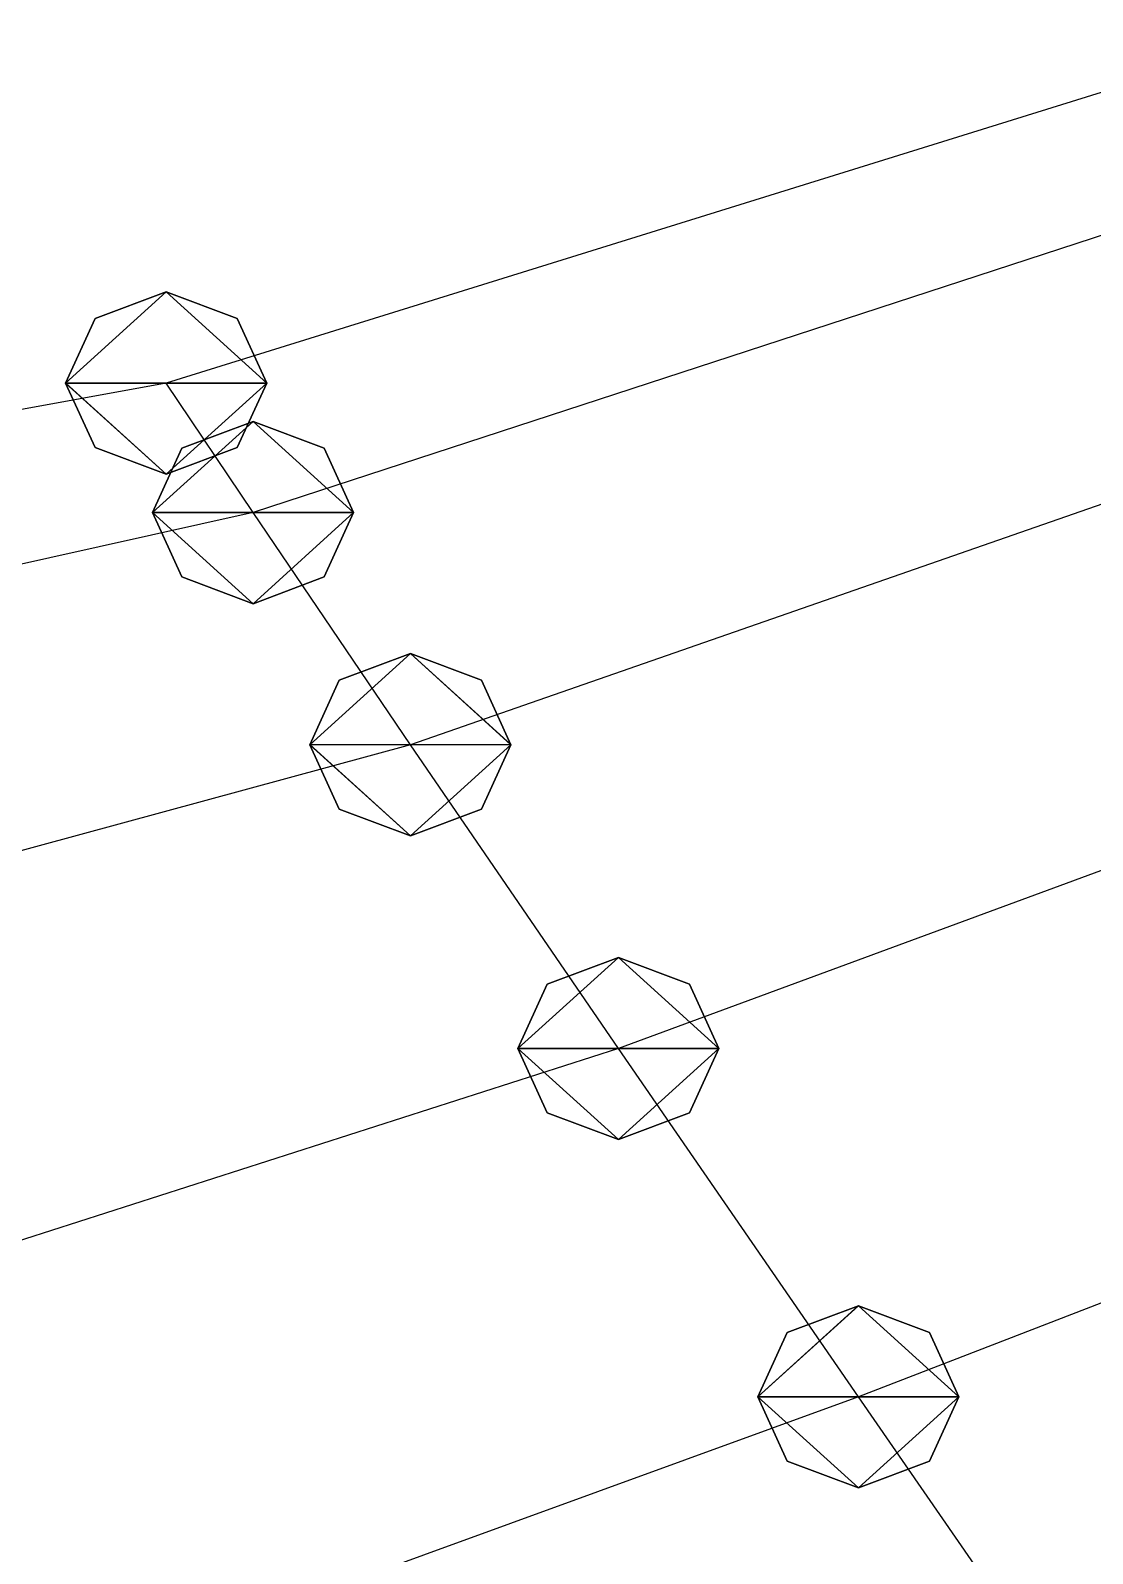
# Model space of a CAD drawing. Header units: metres. Extents: x -75 to 75, y -50 to 48.
# Drawn here: x -35.52 to -24.96, y -5.18 to 9.96 of the extents above; entities that cross this region are included whole.
import ezdxf

# ---------------------------------------------------------------- set-up
doc = ezdxf.new("R2010")
doc.units = ezdxf.units.M

msp = doc.modelspace()

# ---------------------------------------------------------------- linework, layer by layer
for p, q in [((-22.890299, 9.963467, -207.4864), (-34.173996, 6.4571915, -209.80934)), ((-22.036514, 8.849182, -207.64319), (-33.30977, 5.169113, -210.13583)), ((-34.173996, 7.363504, -210.23195), (-34.881104, 7.098051, -210.10817)), ((-34.173996, 7.363504, -210.23195), (-34.881104, 7.098051, -210.10817)), ((-34.173996, 7.363504, -210.23195), (-34.881104, 7.098051, -210.10817)), ((-33.46689, 7.098051, -210.10817), (-34.173996, 7.363504, -210.23195)), ((-33.46689, 7.098051, -210.10817), (-34.173996, 7.363504, -210.23195)), ((-33.46689, 7.098051, -210.10817), (-34.173996, 7.363504, -210.23195)), ((-34.881104, 7.098051, -210.10817), (-35.173996, 6.4571915, -209.80934)), ((-34.881104, 7.098051, -210.10817), (-35.173996, 6.4571915, -209.80934)), ((-34.881104, 7.098051, -210.10817), (-35.173996, 6.4571915, -209.80934)), ((-33.173996, 6.4571915, -209.80934), (-33.46689, 7.098051, -210.10817)), ((-33.173996, 6.4571915, -209.80934), (-33.46689, 7.098051, -210.10817)), ((-33.173996, 6.4571915, -209.80934), (-33.46689, 7.098051, -210.10817)), ((-20.453117, 6.789917, -207.92653), (-31.744585, 2.8607101, -210.70168)), ((-34.173996, 6.4571915, -209.80934), (-46.32196, 4.2391243, -211.80586)), ((-35.173996, 6.4571915, -209.80934), (-34.881104, 5.816332, -209.51051)), ((-35.173996, 6.4571915, -209.80934), (-34.881104, 5.816332, -209.51051)), ((-35.173996, 6.4571915, -209.80934), (-34.881104, 5.816332, -209.51051)), ((-33.30977, 5.169113, -210.13583), (-34.173996, 6.4571915, -209.80934)), ((-33.46689, 5.816332, -209.51051), (-33.173996, 6.4571915, -209.80934)), ((-33.46689, 5.816332, -209.51051), (-33.173996, 6.4571915, -209.80934)), ((-33.46689, 5.816332, -209.51051), (-33.173996, 6.4571915, -209.80934)), ((-33.30977, 6.0754256, -210.55844), (-34.016876, 5.809973, -210.43466)), ((-33.30977, 6.0754256, -210.55844), (-34.016876, 5.809973, -210.43466)), ((-33.30977, 6.0754256, -210.55844), (-34.016876, 5.809973, -210.43466)), ((-33.30977, 6.0754256, -210.55844), (-34.016876, 5.809973, -210.43466)), ((-32.60266, 5.809973, -210.43466), (-33.30977, 6.0754256, -210.55844)), ((-32.60266, 5.809973, -210.43466), (-33.30977, 6.0754256, -210.55844)), ((-32.60266, 5.809973, -210.43466), (-33.30977, 6.0754256, -210.55844)), ((-32.60266, 5.809973, -210.43466), (-33.30977, 6.0754256, -210.55844)), ((-34.881104, 5.816332, -209.51051), (-34.173996, 5.550879, -209.38673)), ((-34.881104, 5.816332, -209.51051), (-34.173996, 5.550879, -209.38673)), ((-34.881104, 5.816332, -209.51051), (-34.173996, 5.550879, -209.38673)), ((-34.016876, 5.809973, -210.43466), (-34.30977, 5.169113, -210.13583)), ((-34.016876, 5.809973, -210.43466), (-34.30977, 5.169113, -210.13583)), ((-34.016876, 5.809973, -210.43466), (-34.30977, 5.169113, -210.13583)), ((-34.016876, 5.809973, -210.43466), (-34.30977, 5.169113, -210.13583)), ((-34.173996, 5.550879, -209.38673), (-33.46689, 5.816332, -209.51051)), ((-34.173996, 5.550879, -209.38673), (-33.46689, 5.816332, -209.51051)), ((-34.173996, 5.550879, -209.38673), (-33.46689, 5.816332, -209.51051)), ((-32.30977, 5.169113, -210.13583), (-32.60266, 5.809973, -210.43466)), ((-32.30977, 5.169113, -210.13583), (-32.60266, 5.809973, -210.43466)), ((-32.30977, 5.169113, -210.13583), (-32.60266, 5.809973, -210.43466)), ((-32.30977, 5.169113, -210.13583), (-32.60266, 5.809973, -210.43466)), ((-33.30977, 5.169113, -210.13583), (-45.28399, 2.5094948, -212.38931)), ((-34.30977, 5.169113, -210.13583), (-34.016876, 4.5282536, -209.837)), ((-34.30977, 5.169113, -210.13583), (-34.016876, 4.5282536, -209.837)), ((-34.30977, 5.169113, -210.13583), (-34.016876, 4.5282536, -209.837)), ((-34.30977, 5.169113, -210.13583), (-34.016876, 4.5282536, -209.837)), ((-31.744585, 2.8607101, -210.70168), (-33.30977, 5.169113, -210.13583)), ((-32.60266, 4.5282536, -209.837), (-32.30977, 5.169113, -210.13583)), ((-32.60266, 4.5282536, -209.837), (-32.30977, 5.169113, -210.13583)), ((-32.60266, 4.5282536, -209.837), (-32.30977, 5.169113, -210.13583)), ((-32.60266, 4.5282536, -209.837), (-32.30977, 5.169113, -210.13583)), ((-34.016876, 4.5282536, -209.837), (-33.30977, 4.2628007, -209.71323)), ((-34.016876, 4.5282536, -209.837), (-33.30977, 4.2628007, -209.71323)), ((-34.016876, 4.5282536, -209.837), (-33.30977, 4.2628007, -209.71323)), ((-34.016876, 4.5282536, -209.837), (-33.30977, 4.2628007, -209.71323)), ((-33.30977, 4.2628007, -209.71323), (-32.60266, 4.5282536, -209.837)), ((-33.30977, 4.2628007, -209.71323), (-32.60266, 4.5282536, -209.837)), ((-33.30977, 4.2628007, -209.71323), (-32.60266, 4.5282536, -209.837)), ((-33.30977, 4.2628007, -209.71323), (-32.60266, 4.5282536, -209.837)), ((-18.32135, 4.0267982, -208.29834), (-29.67578, -0.16099167, -211.41875)), ((-31.744585, 3.7670226, -211.12428), (-32.45169, 3.50157, -211.0005)), ((-31.744585, 3.7670226, -211.12428), (-32.45169, 3.50157, -211.0005)), ((-31.744585, 3.7670226, -211.12428), (-32.45169, 3.50157, -211.0005)), ((-31.744585, 3.7670226, -211.12428), (-32.45169, 3.50157, -211.0005)), ((-31.037477, 3.50157, -211.0005), (-31.744585, 3.7670226, -211.12428)), ((-31.037477, 3.50157, -211.0005), (-31.744585, 3.7670226, -211.12428)), ((-31.037477, 3.50157, -211.0005), (-31.744585, 3.7670226, -211.12428)), ((-31.037477, 3.50157, -211.0005), (-31.744585, 3.7670226, -211.12428)), ((-32.45169, 3.50157, -211.0005), (-32.744583, 2.8607101, -210.70168)), ((-32.45169, 3.50157, -211.0005), (-32.744583, 2.8607101, -210.70168)), ((-32.45169, 3.50157, -211.0005), (-32.744583, 2.8607101, -210.70168)), ((-32.45169, 3.50157, -211.0005), (-32.744583, 2.8607101, -210.70168)), ((-30.744585, 2.8607101, -210.70168), (-31.037477, 3.50157, -211.0005)), ((-30.744585, 2.8607101, -210.70168), (-31.037477, 3.50157, -211.0005)), ((-30.744585, 2.8607101, -210.70168), (-31.037477, 3.50157, -211.0005)), ((-30.744585, 2.8607101, -210.70168), (-31.037477, 3.50157, -211.0005)), ((-31.744585, 2.8607101, -210.70168), (-43.5397, -0.35504532, -213.3258)), ((-32.744583, 2.8607101, -210.70168), (-32.45169, 2.2198503, -210.40285)), ((-32.744583, 2.8607101, -210.70168), (-32.45169, 2.2198503, -210.40285)), ((-32.744583, 2.8607101, -210.70168), (-32.45169, 2.2198503, -210.40285)), ((-32.744583, 2.8607101, -210.70168), (-32.45169, 2.2198503, -210.40285)), ((-29.67578, -0.16099167, -211.41875), (-31.744585, 2.8607101, -210.70168)), ((-31.037477, 2.2198503, -210.40285), (-30.744585, 2.8607101, -210.70168)), ((-31.037477, 2.2198503, -210.40285), (-30.744585, 2.8607101, -210.70168)), ((-31.037477, 2.2198503, -210.40285), (-30.744585, 2.8607101, -210.70168)), ((-31.037477, 2.2198503, -210.40285), (-30.744585, 2.8607101, -210.70168)), ((-32.45169, 2.2198503, -210.40285), (-31.744585, 1.9543974, -210.27907)), ((-32.45169, 2.2198503, -210.40285), (-31.744585, 1.9543974, -210.27907)), ((-32.45169, 2.2198503, -210.40285), (-31.744585, 1.9543974, -210.27907)), ((-32.45169, 2.2198503, -210.40285), (-31.744585, 1.9543974, -210.27907)), ((-31.744585, 1.9543974, -210.27907), (-31.037477, 2.2198503, -210.40285)), ((-31.744585, 1.9543974, -210.27907), (-31.037477, 2.2198503, -210.40285)), ((-31.744585, 1.9543974, -210.27907), (-31.037477, 2.2198503, -210.40285)), ((-31.744585, 1.9543974, -210.27907), (-31.037477, 2.2198503, -210.40285)), ((-15.832083, 0.8082504, -208.72427), (-27.28772, -3.6247559, -212.22095)), ((-29.67578, 0.7453209, -211.84135), (-30.382887, 0.4798681, -211.71758)), ((-29.67578, 0.7453209, -211.84135), (-30.382887, 0.4798681, -211.71758)), ((-29.67578, 0.7453209, -211.84135), (-30.382887, 0.4798681, -211.71758)), ((-29.67578, 0.7453209, -211.84135), (-30.382887, 0.4798681, -211.71758)), ((-28.968672, 0.4798681, -211.71758), (-29.67578, 0.7453209, -211.84135)), ((-28.968672, 0.4798681, -211.71758), (-29.67578, 0.7453209, -211.84135)), ((-28.968672, 0.4798681, -211.71758), (-29.67578, 0.7453209, -211.84135)), ((-28.968672, 0.4798681, -211.71758), (-29.67578, 0.7453209, -211.84135)), ((-30.382887, 0.4798681, -211.71758), (-30.67578, -0.1609917, -211.41875)), ((-30.382887, 0.4798681, -211.71758), (-30.67578, -0.1609917, -211.41875)), ((-30.382887, 0.4798681, -211.71758), (-30.67578, -0.1609917, -211.41875)), ((-30.382887, 0.4798681, -211.71758), (-30.67578, -0.1609917, -211.41875)), ((-28.67578, -0.16099164, -211.41875), (-28.968672, 0.4798681, -211.71758)), ((-28.67578, -0.16099164, -211.41875), (-28.968672, 0.4798681, -211.71758)), ((-28.67578, -0.16099164, -211.41875), (-28.968672, 0.4798681, -211.71758)), ((-28.67578, -0.16099164, -211.41875), (-28.968672, 0.4798681, -211.71758)), ((-29.67578, -0.16099167, -211.41875), (-41.349464, -3.906578, -214.45413)), ((-30.67578, -0.1609917, -211.41875), (-30.382887, -0.8018515, -211.11992)), ((-30.67578, -0.1609917, -211.41875), (-30.382887, -0.8018515, -211.11992)), ((-30.67578, -0.1609917, -211.41875), (-30.382887, -0.8018515, -211.11992)), ((-30.67578, -0.1609917, -211.41875), (-30.382887, -0.8018515, -211.11992)), ((-27.28772, -3.6247559, -212.22095), (-29.67578, -0.16099167, -211.41875)), ((-28.968672, -0.80185145, -211.11992), (-28.67578, -0.16099164, -211.41875)), ((-28.968672, -0.80185145, -211.11992), (-28.67578, -0.16099164, -211.41875)), ((-28.968672, -0.80185145, -211.11992), (-28.67578, -0.16099164, -211.41875)), ((-28.968672, -0.80185145, -211.11992), (-28.67578, -0.16099164, -211.41875)), ((-30.382887, -0.8018515, -211.11992), (-29.67578, -1.0673044, -210.99614)), ((-30.382887, -0.8018515, -211.11992), (-29.67578, -1.0673044, -210.99614)), ((-30.382887, -0.8018515, -211.11992), (-29.67578, -1.0673044, -210.99614)), ((-30.382887, -0.8018515, -211.11992), (-29.67578, -1.0673044, -210.99614)), ((-29.67578, -1.0673044, -210.99614), (-28.968672, -0.80185145, -211.11992)), ((-29.67578, -1.0673044, -210.99614), (-28.968672, -0.80185145, -211.11992)), ((-29.67578, -1.0673044, -210.99614), (-28.968672, -0.80185145, -211.11992)), ((-29.67578, -1.0673044, -210.99614), (-28.968672, -0.80185145, -211.11992)), ((-27.28772, -2.7184434, -212.64355), (-27.994827, -2.983896, -212.51978)), ((-27.28772, -2.7184434, -212.64355), (-27.994827, -2.983896, -212.51978)), ((-27.28772, -2.7184434, -212.64355), (-27.994827, -2.983896, -212.51978)), ((-27.28772, -2.7184434, -212.64355), (-27.994827, -2.983896, -212.51978)), ((-26.580612, -2.983896, -212.51978), (-27.28772, -2.7184434, -212.64355)), ((-26.580612, -2.983896, -212.51978), (-27.28772, -2.7184434, -212.64355)), ((-26.580612, -2.983896, -212.51978), (-27.28772, -2.7184434, -212.64355)), ((-26.580612, -2.983896, -212.51978), (-27.28772, -2.7184434, -212.64355)), ((-27.994827, -2.983896, -212.51978), (-28.28772, -3.6247559, -212.22095)), ((-27.994827, -2.983896, -212.51978), (-28.28772, -3.6247559, -212.22095)), ((-27.994827, -2.983896, -212.51978), (-28.28772, -3.6247559, -212.22095)), ((-27.994827, -2.983896, -212.51978), (-28.28772, -3.6247559, -212.22095)), ((-26.28772, -3.6247559, -212.22095), (-26.580612, -2.983896, -212.51978)), ((-26.28772, -3.6247559, -212.22095), (-26.580612, -2.983896, -212.51978)), ((-26.28772, -3.6247559, -212.22095), (-26.580612, -2.983896, -212.51978)), ((-26.28772, -3.6247559, -212.22095), (-26.580612, -2.983896, -212.51978)), ((-27.28772, -3.6247559, -212.22095), (-38.897255, -7.847496, -215.68001)), ((-28.28772, -3.6247559, -212.22095), (-27.994827, -4.2656155, -211.92212)), ((-28.28772, -3.6247559, -212.22095), (-27.994827, -4.2656155, -211.92212)), ((-28.28772, -3.6247559, -212.22095), (-27.994827, -4.2656155, -211.92212)), ((-28.28772, -3.6247559, -212.22095), (-27.994827, -4.2656155, -211.92212)), ((-24.745731, -7.298603, -213.06104), (-27.28772, -3.6247559, -212.22095)), ((-26.580612, -4.2656155, -211.92212), (-26.28772, -3.6247559, -212.22095)), ((-26.580612, -4.2656155, -211.92212), (-26.28772, -3.6247559, -212.22095)), ((-26.580612, -4.2656155, -211.92212), (-26.28772, -3.6247559, -212.22095)), ((-26.580612, -4.2656155, -211.92212), (-26.28772, -3.6247559, -212.22095)), ((-27.994827, -4.2656155, -211.92212), (-27.28772, -4.5310683, -211.79834)), ((-27.994827, -4.2656155, -211.92212), (-27.28772, -4.5310683, -211.79834)), ((-27.994827, -4.2656155, -211.92212), (-27.28772, -4.5310683, -211.79834)), ((-27.994827, -4.2656155, -211.92212), (-27.28772, -4.5310683, -211.79834)), ((-27.28772, -4.5310683, -211.79834), (-26.580612, -4.2656155, -211.92212)), ((-27.28772, -4.5310683, -211.79834), (-26.580612, -4.2656155, -211.92212)), ((-27.28772, -4.5310683, -211.79834), (-26.580612, -4.2656155, -211.92212)), ((-27.28772, -4.5310683, -211.79834), (-26.580612, -4.2656155, -211.92212))]:
    msp.add_line(p, q)
for points in [[(-35.173996, 6.4571915, -209.80934), (-34.881104, 7.098051, -210.10817), (-34.173996, 7.363504, -210.23195), (-34.173897, 7.363604, -210.23184)], [(-35.173996, 6.4571915, -209.80934), (-34.881104, 7.098051, -210.10817), (-34.173996, 7.363504, -210.23195), (-34.173897, 7.363604, -210.23184)], [(-35.173996, 6.4571915, -209.80934), (-34.881104, 7.098051, -210.10817), (-34.173996, 7.363504, -210.23195), (-34.173897, 7.363604, -210.23184)], [(-35.173996, 6.4571915, -209.80934), (-34.173996, 7.363504, -210.23195), (-33.173996, 6.4571915, -209.80934), (-33.173897, 6.4572916, -209.80923)], [(-35.173996, 6.4571915, -209.80934), (-34.173996, 7.363504, -210.23195), (-33.173996, 6.4571915, -209.80934), (-33.173897, 6.4572916, -209.80923)], [(-35.173996, 6.4571915, -209.80934), (-34.173996, 7.363504, -210.23195), (-33.173996, 6.4571915, -209.80934), (-33.173897, 6.4572916, -209.80923)], [(-34.173996, 7.363504, -210.23195), (-33.46689, 7.098051, -210.10817), (-33.173996, 6.4571915, -209.80934), (-33.173897, 6.4572916, -209.80923)], [(-34.173996, 7.363504, -210.23195), (-33.46689, 7.098051, -210.10817), (-33.173996, 6.4571915, -209.80934), (-33.173897, 6.4572916, -209.80923)], [(-34.173996, 7.363504, -210.23195), (-33.46689, 7.098051, -210.10817), (-33.173996, 6.4571915, -209.80934), (-33.173897, 6.4572916, -209.80923)], [(-34.173996, 5.550879, -209.38673), (-34.881104, 5.816332, -209.51051), (-35.173996, 6.4571915, -209.80934), (-35.173897, 6.4572916, -209.80923)], [(-33.173996, 6.4571915, -209.80934), (-34.173996, 5.550879, -209.38673), (-35.173996, 6.4571915, -209.80934), (-35.173897, 6.4572916, -209.80923)], [(-34.173996, 5.550879, -209.38673), (-34.881104, 5.816332, -209.51051), (-35.173996, 6.4571915, -209.80934), (-35.173897, 6.4572916, -209.80923)], [(-33.173996, 6.4571915, -209.80934), (-34.173996, 5.550879, -209.38673), (-35.173996, 6.4571915, -209.80934), (-35.173897, 6.4572916, -209.80923)], [(-34.173996, 5.550879, -209.38673), (-34.881104, 5.816332, -209.51051), (-35.173996, 6.4571915, -209.80934), (-35.173897, 6.4572916, -209.80923)], [(-33.173996, 6.4571915, -209.80934), (-34.173996, 5.550879, -209.38673), (-35.173996, 6.4571915, -209.80934), (-35.173897, 6.4572916, -209.80923)], [(-33.173996, 6.4571915, -209.80934), (-33.46689, 5.816332, -209.51051), (-34.173996, 5.550879, -209.38673), (-34.173897, 5.550979, -209.38663)], [(-33.173996, 6.4571915, -209.80934), (-33.46689, 5.816332, -209.51051), (-34.173996, 5.550879, -209.38673), (-34.173897, 5.550979, -209.38663)], [(-33.173996, 6.4571915, -209.80934), (-33.46689, 5.816332, -209.51051), (-34.173996, 5.550879, -209.38673), (-34.173897, 5.550979, -209.38663)], [(-34.30977, 5.169113, -210.13583), (-34.016876, 5.809973, -210.43466), (-33.30977, 6.0754256, -210.55844), (-33.30967, 6.0755258, -210.55833)], [(-34.30977, 5.169113, -210.13583), (-34.016876, 5.809973, -210.43466), (-33.30977, 6.0754256, -210.55844), (-33.30967, 6.0755258, -210.55833)], [(-34.30977, 5.169113, -210.13583), (-34.016876, 5.809973, -210.43466), (-33.30977, 6.0754256, -210.55844), (-33.30967, 6.0755258, -210.55833)], [(-34.30977, 5.169113, -210.13583), (-34.016876, 5.809973, -210.43466), (-33.30977, 6.0754256, -210.55844), (-33.30967, 6.0755258, -210.55833)], [(-34.30977, 5.169113, -210.13583), (-33.30977, 6.0754256, -210.55844), (-32.30977, 5.169113, -210.13583), (-32.30967, 5.1692133, -210.13573)], [(-34.30977, 5.169113, -210.13583), (-33.30977, 6.0754256, -210.55844), (-32.30977, 5.169113, -210.13583), (-32.30967, 5.1692133, -210.13573)], [(-34.30977, 5.169113, -210.13583), (-33.30977, 6.0754256, -210.55844), (-32.30977, 5.169113, -210.13583), (-32.30967, 5.1692133, -210.13573)], [(-34.30977, 5.169113, -210.13583), (-33.30977, 6.0754256, -210.55844), (-32.30977, 5.169113, -210.13583), (-32.30967, 5.1692133, -210.13573)], [(-33.30977, 6.0754256, -210.55844), (-32.60266, 5.809973, -210.43466), (-32.30977, 5.169113, -210.13583), (-32.30967, 5.1692133, -210.13573)], [(-33.30977, 6.0754256, -210.55844), (-32.60266, 5.809973, -210.43466), (-32.30977, 5.169113, -210.13583), (-32.30967, 5.1692133, -210.13573)], [(-33.30977, 6.0754256, -210.55844), (-32.60266, 5.809973, -210.43466), (-32.30977, 5.169113, -210.13583), (-32.30967, 5.1692133, -210.13573)], [(-33.30977, 6.0754256, -210.55844), (-32.60266, 5.809973, -210.43466), (-32.30977, 5.169113, -210.13583), (-32.30967, 5.1692133, -210.13573)], [(-33.30977, 4.2628007, -209.71323), (-34.016876, 4.5282536, -209.837), (-34.30977, 5.169113, -210.13583), (-34.30967, 5.1692133, -210.13573)], [(-32.30977, 5.169113, -210.13583), (-33.30977, 4.2628007, -209.71323), (-34.30977, 5.169113, -210.13583), (-34.30967, 5.1692133, -210.13573)], [(-33.30977, 4.2628007, -209.71323), (-34.016876, 4.5282536, -209.837), (-34.30977, 5.169113, -210.13583), (-34.30967, 5.1692133, -210.13573)], [(-32.30977, 5.169113, -210.13583), (-33.30977, 4.2628007, -209.71323), (-34.30977, 5.169113, -210.13583), (-34.30967, 5.1692133, -210.13573)], [(-33.30977, 4.2628007, -209.71323), (-34.016876, 4.5282536, -209.837), (-34.30977, 5.169113, -210.13583), (-34.30967, 5.1692133, -210.13573)], [(-32.30977, 5.169113, -210.13583), (-33.30977, 4.2628007, -209.71323), (-34.30977, 5.169113, -210.13583), (-34.30967, 5.1692133, -210.13573)], [(-33.30977, 4.2628007, -209.71323), (-34.016876, 4.5282536, -209.837), (-34.30977, 5.169113, -210.13583), (-34.30967, 5.1692133, -210.13573)], [(-32.30977, 5.169113, -210.13583), (-33.30977, 4.2628007, -209.71323), (-34.30977, 5.169113, -210.13583), (-34.30967, 5.1692133, -210.13573)], [(-32.30977, 5.169113, -210.13583), (-32.60266, 4.5282536, -209.837), (-33.30977, 4.2628007, -209.71323), (-33.30967, 4.262901, -209.71312)], [(-32.30977, 5.169113, -210.13583), (-32.60266, 4.5282536, -209.837), (-33.30977, 4.2628007, -209.71323), (-33.30967, 4.262901, -209.71312)], [(-32.30977, 5.169113, -210.13583), (-32.60266, 4.5282536, -209.837), (-33.30977, 4.2628007, -209.71323), (-33.30967, 4.262901, -209.71312)], [(-32.30977, 5.169113, -210.13583), (-32.60266, 4.5282536, -209.837), (-33.30977, 4.2628007, -209.71323), (-33.30967, 4.262901, -209.71312)], [(-32.744583, 2.8607101, -210.70168), (-32.45169, 3.50157, -211.0005), (-31.744585, 3.7670226, -211.12428), (-31.744486, 3.7671225, -211.12418)], [(-32.744583, 2.8607101, -210.70168), (-32.45169, 3.50157, -211.0005), (-31.744585, 3.7670226, -211.12428), (-31.744486, 3.7671225, -211.12418)], [(-32.744583, 2.8607101, -210.70168), (-32.45169, 3.50157, -211.0005), (-31.744585, 3.7670226, -211.12428), (-31.744486, 3.7671225, -211.12418)], [(-32.744583, 2.8607101, -210.70168), (-32.45169, 3.50157, -211.0005), (-31.744585, 3.7670226, -211.12428), (-31.744486, 3.7671225, -211.12418)], [(-32.744583, 2.8607101, -210.70168), (-31.744585, 3.7670226, -211.12428), (-30.744585, 2.8607101, -210.70168), (-30.744486, 2.86081, -210.70157)], [(-32.744583, 2.8607101, -210.70168), (-31.744585, 3.7670226, -211.12428), (-30.744585, 2.8607101, -210.70168), (-30.744486, 2.86081, -210.70157)], [(-32.744583, 2.8607101, -210.70168), (-31.744585, 3.7670226, -211.12428), (-30.744585, 2.8607101, -210.70168), (-30.744486, 2.86081, -210.70157)], [(-32.744583, 2.8607101, -210.70168), (-31.744585, 3.7670226, -211.12428), (-30.744585, 2.8607101, -210.70168), (-30.744486, 2.86081, -210.70157)], [(-31.744585, 3.7670226, -211.12428), (-31.037477, 3.50157, -211.0005), (-30.744585, 2.8607101, -210.70168), (-30.744486, 2.86081, -210.70157)], [(-31.744585, 3.7670226, -211.12428), (-31.037477, 3.50157, -211.0005), (-30.744585, 2.8607101, -210.70168), (-30.744486, 2.86081, -210.70157)], [(-31.744585, 3.7670226, -211.12428), (-31.037477, 3.50157, -211.0005), (-30.744585, 2.8607101, -210.70168), (-30.744486, 2.86081, -210.70157)], [(-31.744585, 3.7670226, -211.12428), (-31.037477, 3.50157, -211.0005), (-30.744585, 2.8607101, -210.70168), (-30.744486, 2.86081, -210.70157)], [(-31.744585, 1.9543974, -210.27907), (-32.45169, 2.2198503, -210.40285), (-32.744583, 2.8607101, -210.70168), (-32.744484, 2.86081, -210.70157)], [(-30.744585, 2.8607101, -210.70168), (-31.744585, 1.9543974, -210.27907), (-32.744583, 2.8607101, -210.70168), (-32.744484, 2.86081, -210.70157)], [(-31.744585, 1.9543974, -210.27907), (-32.45169, 2.2198503, -210.40285), (-32.744583, 2.8607101, -210.70168), (-32.744484, 2.86081, -210.70157)], [(-30.744585, 2.8607101, -210.70168), (-31.744585, 1.9543974, -210.27907), (-32.744583, 2.8607101, -210.70168), (-32.744484, 2.86081, -210.70157)], [(-31.744585, 1.9543974, -210.27907), (-32.45169, 2.2198503, -210.40285), (-32.744583, 2.8607101, -210.70168), (-32.744484, 2.86081, -210.70157)], [(-30.744585, 2.8607101, -210.70168), (-31.744585, 1.9543974, -210.27907), (-32.744583, 2.8607101, -210.70168), (-32.744484, 2.86081, -210.70157)], [(-31.744585, 1.9543974, -210.27907), (-32.45169, 2.2198503, -210.40285), (-32.744583, 2.8607101, -210.70168), (-32.744484, 2.86081, -210.70157)], [(-30.744585, 2.8607101, -210.70168), (-31.744585, 1.9543974, -210.27907), (-32.744583, 2.8607101, -210.70168), (-32.744484, 2.86081, -210.70157)], [(-30.744585, 2.8607101, -210.70168), (-31.037477, 2.2198503, -210.40285), (-31.744585, 1.9543974, -210.27907), (-31.744486, 1.9544975, -210.27896)], [(-30.744585, 2.8607101, -210.70168), (-31.037477, 2.2198503, -210.40285), (-31.744585, 1.9543974, -210.27907), (-31.744486, 1.9544975, -210.27896)], [(-30.744585, 2.8607101, -210.70168), (-31.037477, 2.2198503, -210.40285), (-31.744585, 1.9543974, -210.27907), (-31.744486, 1.9544975, -210.27896)], [(-30.744585, 2.8607101, -210.70168), (-31.037477, 2.2198503, -210.40285), (-31.744585, 1.9543974, -210.27907), (-31.744486, 1.9544975, -210.27896)], [(-30.67578, -0.1609917, -211.41875), (-30.382887, 0.4798681, -211.71758), (-29.67578, 0.7453209, -211.84135), (-29.67568, 0.74542093, -211.84125)], [(-30.67578, -0.1609917, -211.41875), (-30.382887, 0.4798681, -211.71758), (-29.67578, 0.7453209, -211.84135), (-29.67568, 0.74542093, -211.84125)], [(-30.67578, -0.1609917, -211.41875), (-30.382887, 0.4798681, -211.71758), (-29.67578, 0.7453209, -211.84135), (-29.67568, 0.74542093, -211.84125)], [(-30.67578, -0.1609917, -211.41875), (-30.382887, 0.4798681, -211.71758), (-29.67578, 0.7453209, -211.84135), (-29.67568, 0.74542093, -211.84125)], [(-30.67578, -0.1609917, -211.41875), (-29.67578, 0.7453209, -211.84135), (-28.67578, -0.16099164, -211.41875), (-28.67568, -0.16089164, -211.41864)], [(-30.67578, -0.1609917, -211.41875), (-29.67578, 0.7453209, -211.84135), (-28.67578, -0.16099164, -211.41875), (-28.67568, -0.16089164, -211.41864)], [(-30.67578, -0.1609917, -211.41875), (-29.67578, 0.7453209, -211.84135), (-28.67578, -0.16099164, -211.41875), (-28.67568, -0.16089164, -211.41864)], [(-30.67578, -0.1609917, -211.41875), (-29.67578, 0.7453209, -211.84135), (-28.67578, -0.16099164, -211.41875), (-28.67568, -0.16089164, -211.41864)], [(-29.67578, 0.7453209, -211.84135), (-28.968672, 0.4798681, -211.71758), (-28.67578, -0.16099164, -211.41875), (-28.67568, -0.16089164, -211.41864)], [(-29.67578, 0.7453209, -211.84135), (-28.968672, 0.4798681, -211.71758), (-28.67578, -0.16099164, -211.41875), (-28.67568, -0.16089164, -211.41864)], [(-29.67578, 0.7453209, -211.84135), (-28.968672, 0.4798681, -211.71758), (-28.67578, -0.16099164, -211.41875), (-28.67568, -0.16089164, -211.41864)], [(-29.67578, 0.7453209, -211.84135), (-28.968672, 0.4798681, -211.71758), (-28.67578, -0.16099164, -211.41875), (-28.67568, -0.16089164, -211.41864)], [(-29.67578, -1.0673044, -210.99614), (-30.382887, -0.8018515, -211.11992), (-30.67578, -0.1609917, -211.41875), (-30.67568, -0.1608917, -211.41864)], [(-28.67578, -0.16099164, -211.41875), (-29.67578, -1.0673044, -210.99614), (-30.67578, -0.1609917, -211.41875), (-30.67568, -0.1608917, -211.41864)], [(-29.67578, -1.0673044, -210.99614), (-30.382887, -0.8018515, -211.11992), (-30.67578, -0.1609917, -211.41875), (-30.67568, -0.1608917, -211.41864)], [(-28.67578, -0.16099164, -211.41875), (-29.67578, -1.0673044, -210.99614), (-30.67578, -0.1609917, -211.41875), (-30.67568, -0.1608917, -211.41864)], [(-29.67578, -1.0673044, -210.99614), (-30.382887, -0.8018515, -211.11992), (-30.67578, -0.1609917, -211.41875), (-30.67568, -0.1608917, -211.41864)], [(-28.67578, -0.16099164, -211.41875), (-29.67578, -1.0673044, -210.99614), (-30.67578, -0.1609917, -211.41875), (-30.67568, -0.1608917, -211.41864)], [(-29.67578, -1.0673044, -210.99614), (-30.382887, -0.8018515, -211.11992), (-30.67578, -0.1609917, -211.41875), (-30.67568, -0.1608917, -211.41864)], [(-28.67578, -0.16099164, -211.41875), (-29.67578, -1.0673044, -210.99614), (-30.67578, -0.1609917, -211.41875), (-30.67568, -0.1608917, -211.41864)], [(-28.67578, -0.16099164, -211.41875), (-28.968672, -0.80185145, -211.11992), (-29.67578, -1.0673044, -210.99614), (-29.67568, -1.0672044, -210.99603)], [(-28.67578, -0.16099164, -211.41875), (-28.968672, -0.80185145, -211.11992), (-29.67578, -1.0673044, -210.99614), (-29.67568, -1.0672044, -210.99603)], [(-28.67578, -0.16099164, -211.41875), (-28.968672, -0.80185145, -211.11992), (-29.67578, -1.0673044, -210.99614), (-29.67568, -1.0672044, -210.99603)], [(-28.67578, -0.16099164, -211.41875), (-28.968672, -0.80185145, -211.11992), (-29.67578, -1.0673044, -210.99614), (-29.67568, -1.0672044, -210.99603)], [(-28.28772, -3.6247559, -212.22095), (-27.994827, -2.983896, -212.51978), (-27.28772, -2.7184434, -212.64355), (-27.28762, -2.7183435, -212.64345)], [(-28.28772, -3.6247559, -212.22095), (-27.994827, -2.983896, -212.51978), (-27.28772, -2.7184434, -212.64355), (-27.28762, -2.7183435, -212.64345)], [(-28.28772, -3.6247559, -212.22095), (-27.994827, -2.983896, -212.51978), (-27.28772, -2.7184434, -212.64355), (-27.28762, -2.7183435, -212.64345)], [(-28.28772, -3.6247559, -212.22095), (-27.994827, -2.983896, -212.51978), (-27.28772, -2.7184434, -212.64355), (-27.28762, -2.7183435, -212.64345)], [(-28.28772, -3.6247559, -212.22095), (-27.28772, -2.7184434, -212.64355), (-26.28772, -3.6247559, -212.22095), (-26.28762, -3.624656, -212.22084)], [(-28.28772, -3.6247559, -212.22095), (-27.28772, -2.7184434, -212.64355), (-26.28772, -3.6247559, -212.22095), (-26.28762, -3.624656, -212.22084)], [(-28.28772, -3.6247559, -212.22095), (-27.28772, -2.7184434, -212.64355), (-26.28772, -3.6247559, -212.22095), (-26.28762, -3.624656, -212.22084)], [(-28.28772, -3.6247559, -212.22095), (-27.28772, -2.7184434, -212.64355), (-26.28772, -3.6247559, -212.22095), (-26.28762, -3.624656, -212.22084)], [(-27.28772, -2.7184434, -212.64355), (-26.580612, -2.983896, -212.51978), (-26.28772, -3.6247559, -212.22095), (-26.28762, -3.624656, -212.22084)], [(-27.28772, -2.7184434, -212.64355), (-26.580612, -2.983896, -212.51978), (-26.28772, -3.6247559, -212.22095), (-26.28762, -3.624656, -212.22084)], [(-27.28772, -2.7184434, -212.64355), (-26.580612, -2.983896, -212.51978), (-26.28772, -3.6247559, -212.22095), (-26.28762, -3.624656, -212.22084)], [(-27.28772, -2.7184434, -212.64355), (-26.580612, -2.983896, -212.51978), (-26.28772, -3.6247559, -212.22095), (-26.28762, -3.624656, -212.22084)], [(-27.28772, -4.5310683, -211.79834), (-27.994827, -4.2656155, -211.92212), (-28.28772, -3.6247559, -212.22095), (-28.28762, -3.624656, -212.22084)], [(-26.28772, -3.6247559, -212.22095), (-27.28772, -4.5310683, -211.79834), (-28.28772, -3.6247559, -212.22095), (-28.28762, -3.624656, -212.22084)], [(-27.28772, -4.5310683, -211.79834), (-27.994827, -4.2656155, -211.92212), (-28.28772, -3.6247559, -212.22095), (-28.28762, -3.624656, -212.22084)], [(-26.28772, -3.6247559, -212.22095), (-27.28772, -4.5310683, -211.79834), (-28.28772, -3.6247559, -212.22095), (-28.28762, -3.624656, -212.22084)], [(-27.28772, -4.5310683, -211.79834), (-27.994827, -4.2656155, -211.92212), (-28.28772, -3.6247559, -212.22095), (-28.28762, -3.624656, -212.22084)], [(-26.28772, -3.6247559, -212.22095), (-27.28772, -4.5310683, -211.79834), (-28.28772, -3.6247559, -212.22095), (-28.28762, -3.624656, -212.22084)], [(-27.28772, -4.5310683, -211.79834), (-27.994827, -4.2656155, -211.92212), (-28.28772, -3.6247559, -212.22095), (-28.28762, -3.624656, -212.22084)], [(-26.28772, -3.6247559, -212.22095), (-27.28772, -4.5310683, -211.79834), (-28.28772, -3.6247559, -212.22095), (-28.28762, -3.624656, -212.22084)], [(-26.28772, -3.6247559, -212.22095), (-26.580612, -4.2656155, -211.92212), (-27.28772, -4.5310683, -211.79834), (-27.28762, -4.530968, -211.79823)], [(-26.28772, -3.6247559, -212.22095), (-26.580612, -4.2656155, -211.92212), (-27.28772, -4.5310683, -211.79834), (-27.28762, -4.530968, -211.79823)], [(-26.28772, -3.6247559, -212.22095), (-26.580612, -4.2656155, -211.92212), (-27.28772, -4.5310683, -211.79834), (-27.28762, -4.530968, -211.79823)], [(-26.28772, -3.6247559, -212.22095), (-26.580612, -4.2656155, -211.92212), (-27.28772, -4.5310683, -211.79834), (-27.28762, -4.530968, -211.79823)]]:
    msp.add_3dface(points)

doc.saveas('drawing.dxf')
